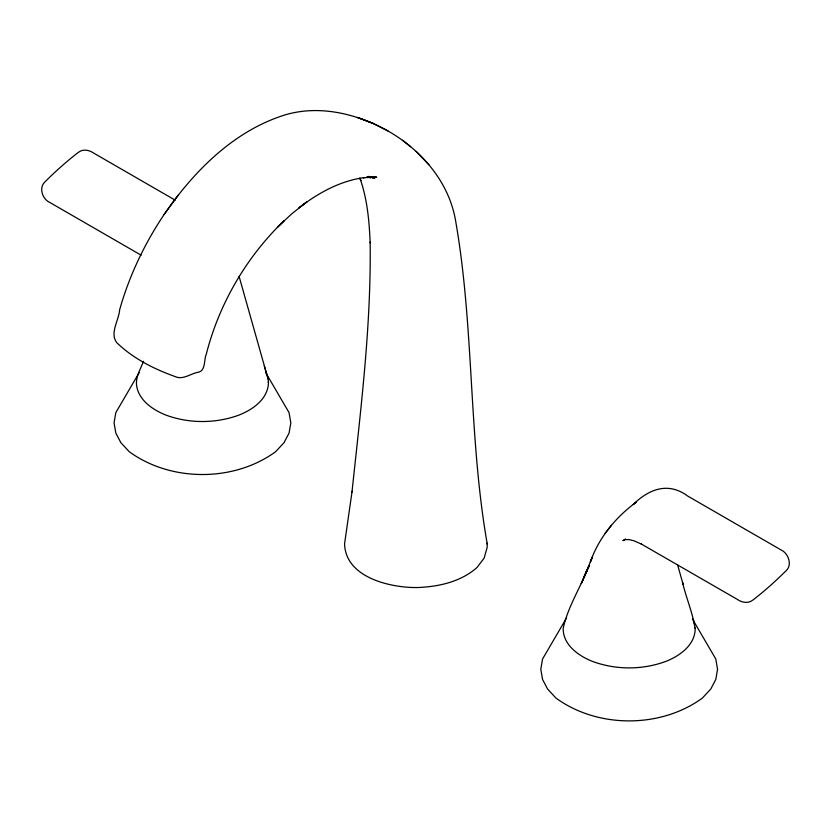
<?xml version="1.0" encoding="UTF-8"?>
<svg xmlns="http://www.w3.org/2000/svg" width="831" height="831" viewBox="0 0 831 831"><rect width="100%" height="100%" fill="white"/><g stroke="black" fill="none" stroke-linecap="round" stroke-linejoin="round"><path stroke-width="1.25" d="M175.196 200.157L93.467 152.966C88.927 149.788 82.664 148.801 78.114 152.551C66.272 161.702 55.064 171.716 44.51 182.332C38.808 188.045 42.516 199.097 49.393 202.224L141.166 255.21M143.566 361.267C140.74 368.465 136.305 375.581 136.429 383.579C137.375 399.275 152.073 409.486 165.39 414.887L165.639 414.981C188.814 423.613 214.938 423.654 238.217 415.365L238.466 415.282C252.219 409.932 267.333 399.753 268.444 383.61C268.662 377.367 265.546 371.623 264.289 365.63M139.172 372.652L115.831 412.602L114.055 422.854L115.821 433.086L120.848 442.653L129.179 451.649C170.895 482.136 233.989 482.136 275.695 451.649L284.036 442.653L289.063 433.086L290.829 422.854L289.043 412.602L265.712 372.652M566.565 617.932L542.57 658.973L540.794 669.225L542.56 679.457L547.577 689.024L555.918 698.03C597.624 728.507 660.728 728.507 702.434 698.03L710.775 689.024L715.803 679.457L717.558 669.225L715.782 658.973L692.441 619.033M625.556 538.976L622.876 540.628L625.577 539.61L629.088 539.589L634.074 540.825L641.667 544.201L641.2 543.962L737.513 599.504C742.073 602.714 748.399 603.753 752.99 599.982C764.717 590.955 775.739 581.014 786.24 570.596C792.41 564.872 788.411 553.519 781.587 550.247L687.58 495.982C668.249 481.616 648.866 489.064 633.191 504.542L636.182 502.184C615.678 517.287 598.704 537.823 590.322 562.078L592.358 557.154L581.305 583.559L589.428 565.246L584.338 576.267L586.873 570.752C579.051 589.896 567.542 608.063 563.189 628.371C562.899 645.085 579.114 656.313 593.147 661.653L593.396 661.746C616.675 670.066 642.779 669.952 665.963 661.362L666.213 661.268C679.768 655.825 694.851 645.178 695.183 629.077C692.888 613.185 686.219 598.112 682.552 582.5L683.113 584.432L677.618 564.903M164.195 214.388L164.143 214.471C144.511 243.712 129.179 275.934 119.622 309.859C118.989 320.215 109.36 333.241 116.88 342.767C133.843 359.158 155.584 369.826 177.678 377.451C184.544 378.749 190.808 373.867 197.342 372.423C206.202 371.467 203.616 359.626 206.348 353.964C219.197 303.554 246.527 256.904 283.963 220.817L277.419 227.216L291.795 213.806L306.909 201.84L299.015 207.802C318.096 193.104 340.056 180.846 364.248 177.605L363.355 177.72L376.713 177.148L366.99 176.702L373.264 177.346L368.767 176.525M178.166 195.181L164.143 214.471C193.841 171.331 233.459 131.142 284.545 115.062C319.291 104.467 357.018 113.754 387.973 130.976C420.995 149.809 448.335 181.168 455.346 219.332C474.335 326.354 468.372 436.337 487.174 543.557L487.184 547.338L484.13 558.141L476.952 567.563C460.79 581.835 438.893 586.644 417.879 587.538L412.363 587.507C386.031 586.551 345.592 576.091 344.564 543.869L352.084 491.298L351.991 492.035C360.747 409.008 371.291 325.762 370.148 242.122L370.169 242.787C369.255 221.534 367.406 200.011 360.467 179.766M611.377 525.317L605.165 533.315M369.618 176.764L374.688 178.405L368.58 176.411M373.233 123.435L357.527 117.451L373.233 123.435L387.973 130.976M368.382 176.785L370.657 177.824L368.393 176.712M410.639 146.775L402.495 140.242M416.144 151.387L428.848 164.673M239.089 276.391L268.039 378.874M693.605 620.591L694.685 624.735M487.257 544.097L487.111 543.121M695.173 628.527L695.152 627.935M268.423 381.543L268.444 382.509L268.434 381.959M360.779 180.514L359.885 178.239L360.779 180.514"/></g></svg>
